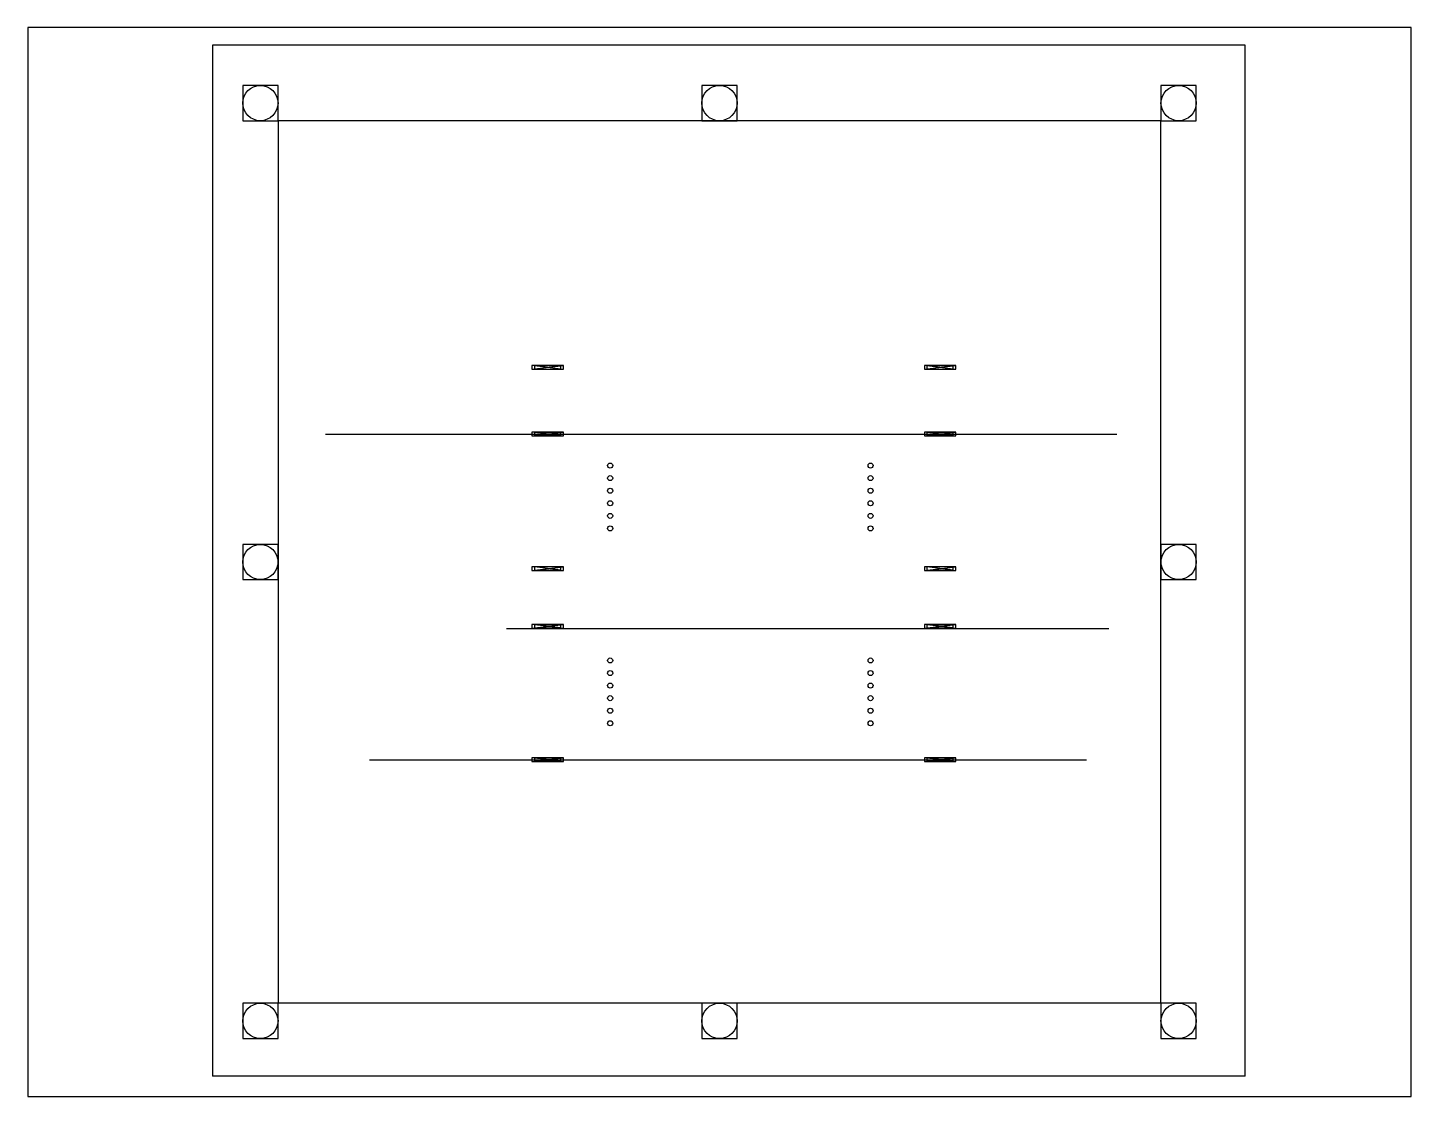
# Model space of a CAD drawing. Header units: millimetres. Extents: x 0 to 279, y -216 to 0.
import ezdxf

# ---------------------------------------------------------------- set-up
doc = ezdxf.new("R2010")
doc.units = ezdxf.units.MM
doc.header["$MEASUREMENT"] = 0

msp = doc.modelspace()

# ---------------------------------------------------------------- linework, layer by layer
for p, q in [((245.87, -3.56), (37.34, -3.56)), ((37.34, -3.56), (37.34, -211.84)), ((245.87, -211.84), (245.87, -3.56)), ((228.85, -18.8), (50.55, -18.8)), ((50.55, -18.8), (50.55, -197.1)), ((228.85, -197.1), (228.85, -18.8)), ((101.82, -69.02), (108.17, -68.26)), ((107.66, -68.96), (102.33, -68.32)), ((181.07, -69.02), (187.42, -68.26)), ((186.91, -68.96), (181.57, -68.32)), ((60.13, -82.12), (219.93, -82.12)), ((101.82, -82.48), (108.17, -81.72)), ((107.66, -82.42), (102.33, -81.79)), ((181.07, -82.48), (187.42, -81.72)), ((186.91, -82.42), (181.57, -81.79)), ((101.82, -109.66), (108.17, -108.9)), ((107.66, -109.6), (102.33, -108.96)), ((181.07, -109.66), (187.42, -108.9)), ((186.91, -109.6), (181.57, -108.96)), ((96.68, -121.37), (218.31, -121.37)), ((101.82, -121.35), (108.17, -120.58)), ((107.66, -121.28), (102.33, -120.65)), ((181.07, -121.35), (187.42, -120.58)), ((186.91, -121.28), (181.57, -120.65)), ((69.03, -147.89), (213.82, -147.89)), ((101.82, -148.27), (108.17, -147.51)), ((107.66, -148.2), (102.33, -147.57)), ((181.07, -148.27), (187.42, -147.51)), ((186.91, -148.2), (181.57, -147.57)), ((228.85, -197.1), (50.55, -197.1)), ((245.87, -211.84), (37.34, -211.84))]:
    msp.add_line(p, q)
for points in [[(0, 0), (0, -215.9), (279.4, -215.9), (279.4, 0)], [(50.55, -11.68), (43.43, -11.68), (43.43, -18.8), (50.55, -18.8)], [(143.26, -11.68), (136.14, -11.68), (136.14, -18.8), (143.26, -18.8)], [(235.97, -11.68), (228.85, -11.68), (228.85, -18.8), (235.97, -18.8)], [(108.17, -69.02), (108.17, -68.26), (101.82, -68.26), (101.82, -69.02)], [(187.42, -69.02), (187.42, -68.26), (181.07, -68.26), (181.07, -69.02)], [(108.17, -82.48), (108.17, -81.72), (101.82, -81.72), (101.82, -82.48)], [(187.42, -82.48), (187.42, -81.72), (181.07, -81.72), (181.07, -82.48)], [(50.55, -104.39), (43.43, -104.39), (43.43, -111.51), (50.55, -111.51)], [(235.97, -104.39), (228.85, -104.39), (228.85, -111.51), (235.97, -111.51)], [(108.17, -109.66), (108.17, -108.9), (101.82, -108.9), (101.82, -109.66)], [(187.42, -109.66), (187.42, -108.9), (181.07, -108.9), (181.07, -109.66)], [(108.17, -121.35), (108.17, -120.58), (101.82, -120.58), (101.82, -121.35)], [(187.42, -121.35), (187.42, -120.58), (181.07, -120.58), (181.07, -121.35)], [(108.17, -148.27), (108.17, -147.51), (101.82, -147.51), (101.82, -148.27)], [(187.42, -148.27), (187.42, -147.51), (181.07, -147.51), (181.07, -148.27)], [(50.55, -197.1), (43.43, -197.1), (43.43, -204.22), (50.55, -204.22)], [(143.26, -197.1), (136.14, -197.1), (136.14, -204.22), (143.26, -204.22)], [(235.97, -197.1), (228.85, -197.1), (228.85, -204.22), (235.97, -204.22)]]:
    msp.add_lwpolyline(points, close=True)
for points in [[(107.66, -68.96), (107.66, -68.32), (102.33, -68.32), (102.33, -68.96), (107.66, -68.96)], [(186.91, -68.96), (186.91, -68.32), (181.57, -68.32), (181.57, -68.96), (186.91, -68.96)], [(107.66, -82.42), (107.66, -81.79), (102.33, -81.79), (102.33, -82.42), (107.66, -82.42)], [(186.91, -82.42), (186.91, -81.79), (181.57, -81.79), (181.57, -82.42), (186.91, -82.42)], [(107.66, -109.6), (107.66, -108.96), (102.33, -108.96), (102.33, -109.6), (107.66, -109.6)], [(186.91, -109.6), (186.91, -108.96), (181.57, -108.96), (181.57, -109.6), (186.91, -109.6)], [(107.66, -121.28), (107.66, -120.65), (102.33, -120.65), (102.33, -121.28), (107.66, -121.28)], [(186.91, -121.28), (186.91, -120.65), (181.57, -120.65), (181.57, -121.28), (186.91, -121.28)], [(107.66, -148.2), (107.66, -147.57), (102.33, -147.57), (102.33, -148.2), (107.66, -148.2)], [(186.91, -148.2), (186.91, -147.57), (181.57, -147.57), (181.57, -148.2), (186.91, -148.2)]]:
    msp.add_lwpolyline(points)
for centre, radius in [((46.99, -15.24), 3.56), ((139.7, -15.24), 3.56), ((232.41, -15.24), 3.56), ((117.62, -88.47), 0.508), ((170.2, -88.47), 0.508), ((117.62, -91.01), 0.508), ((170.2, -91.01), 0.508), ((117.62, -93.55), 0.508), ((170.2, -93.55), 0.508), ((117.62, -96.09), 0.508), ((170.2, -96.09), 0.508), ((117.62, -98.63), 0.508), ((170.2, -98.63), 0.508), ((117.62, -101.17), 0.508), ((170.2, -101.17), 0.508), ((46.99, -107.95), 3.56), ((232.41, -107.95), 3.56), ((117.62, -127.84), 0.508), ((170.2, -127.84), 0.508), ((117.62, -130.38), 0.508), ((170.2, -130.38), 0.508), ((117.62, -132.92), 0.508), ((170.2, -132.92), 0.508), ((117.62, -135.46), 0.508), ((170.2, -135.46), 0.508), ((117.62, -138), 0.508), ((170.2, -138), 0.508), ((117.62, -140.54), 0.508), ((170.2, -140.54), 0.508), ((46.99, -200.66), 3.56), ((139.7, -200.66), 3.56), ((232.41, -200.66), 3.56)]:
    msp.add_circle(centre, radius)

doc.saveas('drawing.dxf')
